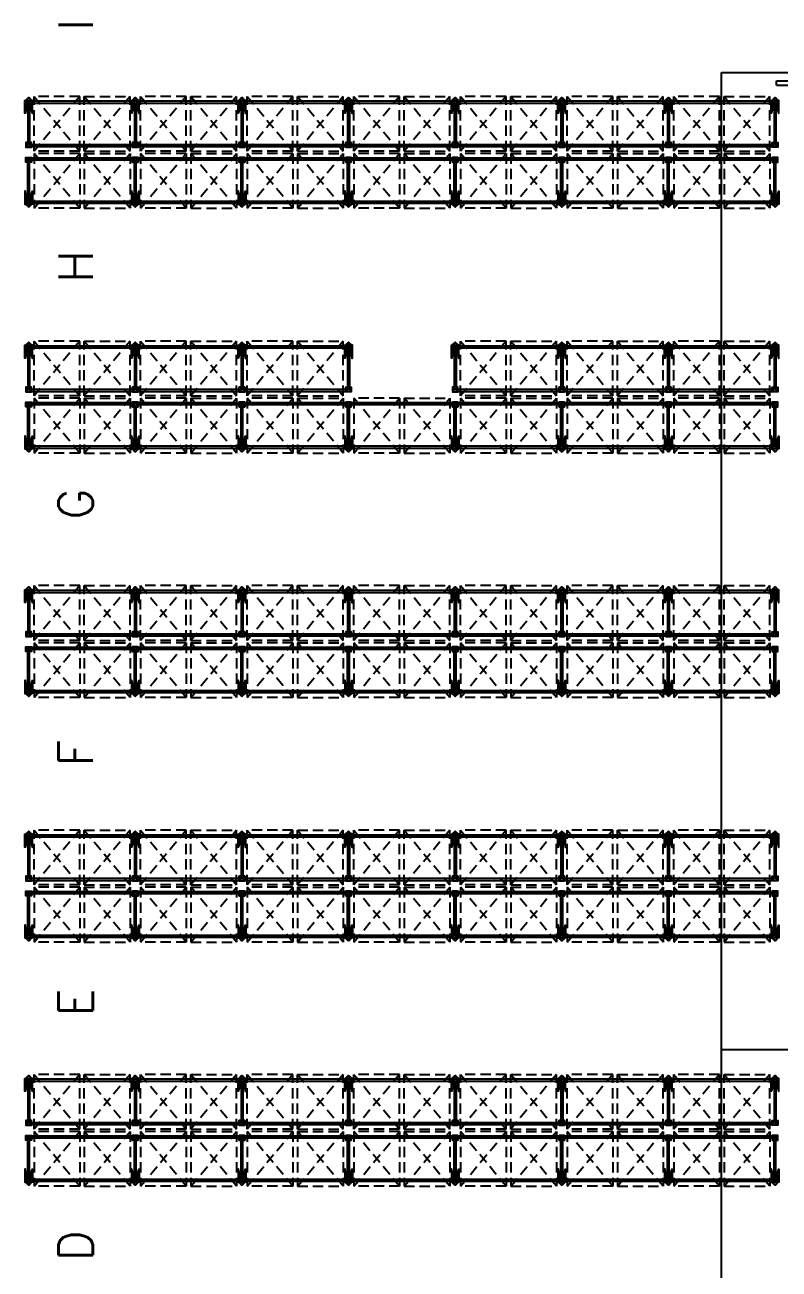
# Model space of a CAD drawing. Header units: millimetres. Extents: x 4 to 170, y 55 to 153.
# Drawn here: x 139.54 to 156.05, y 97.83 to 125.05 of the extents above; entities that cross this region are included whole.
import ezdxf

# ---------------------------------------------------------------- set-up
doc = ezdxf.new("R2010")
doc.units = ezdxf.units.MM
doc.linetypes.add('12_13_14_SB-E17-AR-A01_A02_A03-A$0$DASHED2', pattern=[0.375, 0.25, -0.125])
doc.linetypes.add('CONTIN', pattern=[0])
for name, color, linetype in [('Pasillo', 7, 'CONTIN'), ('Rack Tecnorack 2300 mm Munster', 1, 'Continuous'), ('Rejas', 1, 'Continuous')]:
    doc.layers.add(name, color=color, linetype=linetype)
doc.styles.get("Standard").update_dxf_attribs({"font": 'txt.shx'})

# ---------------------------------------------------------------- blocks, each defined once
blk = doc.blocks.new('Rack 2300mm')
at = {"color": 252}
for p, q in [((3089.894409, 1794.685928), (3089.894409, 1795.581501)), ((3089.914409, 1794.685928), (3089.914409, 1795.581501)), ((3089.934409, 1795.567108), (3089.914409, 1795.567108)), ((3089.934409, 1794.685928), (3089.934409, 1795.581501)), ((3092.199909, 1795.632714), (3089.961909, 1795.632714)), ((3092.194909, 1795.587714), (3089.966909, 1795.587714)), ((3092.227409, 1794.685928), (3092.227409, 1795.581501)), ((3092.247409, 1794.685928), (3092.247409, 1795.581501)), ((3092.247409, 1795.567108), (3092.267409, 1795.567108)), ((3092.267409, 1794.685928), (3092.267409, 1795.581501)), ((3089.914409, 1794.700321), (3089.894409, 1794.700321)), ((3092.199909, 1794.634714), (3089.961909, 1794.634714)), ((3092.194909, 1794.679714), (3089.966909, 1794.679714)), ((3092.227409, 1794.700321), (3092.247409, 1794.700321))]:
    blk.add_line(p, q, dxfattribs=at)
at = {"color": 253, "linetype": '12_13_14_SB-E17-AR-A01_A02_A03-A$0$DASHED2', "ltscale": 0.9}
for p, q in [((3091.030463, 1795.733714), (3090.030463, 1795.733714)), ((3090.030463, 1794.533714), (3091.030463, 1795.733714)), ((3091.030463, 1794.533714), (3090.030463, 1795.733714)), ((3090.030463, 1795.733714), (3090.030463, 1794.533714)), ((3091.030463, 1795.733714), (3091.030463, 1794.533714)), ((3091.131355, 1795.733714), (3091.131355, 1794.533714)), ((3091.131355, 1795.733714), (3092.131355, 1795.733714)), ((3092.131355, 1794.533714), (3091.131355, 1795.733714)), ((3091.131355, 1794.533714), (3092.131355, 1795.733714)), ((3092.131355, 1795.733714), (3092.131355, 1794.533714)), ((3091.030463, 1794.533714), (3090.030463, 1794.533714)), ((3091.131355, 1794.533714), (3092.131355, 1794.533714))]:
    blk.add_line(p, q, dxfattribs=at)
at = {"color": 252}
for points in [[(3089.894409, 1795.542714), (3089.854409, 1795.542714), (3089.854409, 1795.642714), (3089.974409, 1795.642714), (3089.974409, 1795.542714), (3089.934409, 1795.542714)], [(3089.914409, 1795.581501), (3089.894409, 1795.581501)], [(3089.914409, 1795.581501), (3089.934409, 1795.581501)], [(3092.267409, 1795.542714), (3092.307409, 1795.542714), (3092.307409, 1795.642714), (3092.187409, 1795.642714), (3092.187409, 1795.542714), (3092.227409, 1795.542714)], [(3092.247409, 1795.581501), (3092.227409, 1795.581501)], [(3092.247409, 1795.581501), (3092.267409, 1795.581501)], [(3089.894409, 1794.724714), (3089.854409, 1794.724714), (3089.854409, 1794.624714), (3089.974409, 1794.624714), (3089.974409, 1794.724714), (3089.934409, 1794.724714)], [(3089.914409, 1794.685928), (3089.894409, 1794.685928)], [(3089.914409, 1794.685928), (3089.934409, 1794.685928)], [(3092.267409, 1794.724714), (3092.307409, 1794.724714), (3092.307409, 1794.624714), (3092.187409, 1794.624714), (3092.187409, 1794.724714), (3092.227409, 1794.724714)], [(3092.247409, 1794.685928), (3092.227409, 1794.685928)], [(3092.247409, 1794.685928), (3092.267409, 1794.685928)]]:
    blk.add_lwpolyline(points, dxfattribs=at)
for points in [[(3089.870749, 1795.572714), (3089.875079, 1795.570214), (3089.875079, 1795.565214), (3089.870749, 1795.562714), (3089.866419, 1795.565214), (3089.866419, 1795.570214)], [(3089.958069, 1795.562714), (3089.9624, 1795.565214), (3089.9624, 1795.570214), (3089.958069, 1795.572714), (3089.953739, 1795.570214), (3089.953739, 1795.565214)], [(3092.203749, 1795.562714), (3092.199419, 1795.565214), (3092.199419, 1795.570214), (3092.203749, 1795.572714), (3092.208079, 1795.570214), (3092.208079, 1795.565214)], [(3092.291069, 1795.572714), (3092.286739, 1795.570214), (3092.286739, 1795.565214), (3092.291069, 1795.562714), (3092.2954, 1795.565214), (3092.2954, 1795.570214)], [(3089.870749, 1794.694714), (3089.875079, 1794.697214), (3089.875079, 1794.702214), (3089.870749, 1794.704714), (3089.866419, 1794.702214), (3089.866419, 1794.697214)], [(3089.958069, 1794.704714), (3089.9624, 1794.702214), (3089.9624, 1794.697214), (3089.958069, 1794.694714), (3089.953739, 1794.697214), (3089.953739, 1794.702214)], [(3092.203749, 1794.704714), (3092.199419, 1794.702214), (3092.199419, 1794.697214), (3092.203749, 1794.694714), (3092.208079, 1794.697214), (3092.208079, 1794.702214)], [(3092.291069, 1794.694714), (3092.286739, 1794.697214), (3092.286739, 1794.702214), (3092.291069, 1794.704714), (3092.2954, 1794.702214), (3092.2954, 1794.697214)]]:
    blk.add_lwpolyline(points, close=True, dxfattribs=at)
at = {"color": 252, "lineweight": 30}
for points in [[(3089.935696, 1795.551501), (3089.935696, 1795.57943, -0.198912), (3089.93716, 1795.582966), (3089.955445, 1795.60125, 0.198912), (3089.956909, 1795.604785), (3089.956909, 1795.627714, 0.414214), (3089.951909, 1795.632714), (3089.876909, 1795.632714, 0.414214), (3089.871909, 1795.627714), (3089.871909, 1795.604785, 0.198912), (3089.873374, 1795.60125), (3089.891658, 1795.582966, -0.198912), (3089.893122, 1795.57943), (3089.893122, 1795.551501)], [(3092.226122, 1795.551501), (3092.226122, 1795.57943, 0.198912), (3092.224658, 1795.582966), (3092.206374, 1795.60125, -0.198912), (3092.204909, 1795.604785), (3092.204909, 1795.627714, -0.414214), (3092.209909, 1795.632714), (3092.284909, 1795.632714, -0.414214), (3092.289909, 1795.627714), (3092.289909, 1795.604785, -0.198912), (3092.288445, 1795.60125), (3092.27016, 1795.582966, 0.198912), (3092.268696, 1795.57943), (3092.268696, 1795.551501)], [(3089.935696, 1794.715928), (3089.935696, 1794.687999, 0.198912), (3089.93716, 1794.684463), (3089.955445, 1794.666179, -0.198912), (3089.956909, 1794.662643), (3089.956909, 1794.639714, -0.414214), (3089.951909, 1794.634714), (3089.876909, 1794.634714, -0.414214), (3089.871909, 1794.639714), (3089.871909, 1794.662643, -0.198912), (3089.873374, 1794.666179), (3089.891658, 1794.684463, 0.198912), (3089.893122, 1794.687999), (3089.893122, 1794.715928)], [(3092.226122, 1794.715928), (3092.226122, 1794.687999, -0.198912), (3092.224658, 1794.684463), (3092.206374, 1794.666179, 0.198912), (3092.204909, 1794.662643), (3092.204909, 1794.639714, 0.414214), (3092.209909, 1794.634714), (3092.284909, 1794.634714, 0.414214), (3092.289909, 1794.639714), (3092.289909, 1794.662643, 0.198912), (3092.288445, 1794.666179), (3092.27016, 1794.684463, -0.198912), (3092.268696, 1794.687999), (3092.268696, 1794.715928)]]:
    blk.add_lwpolyline(points, format="xyb", dxfattribs=at)
at = {"color": 252}
for points in [[(3089.951909, 1795.632714), (3089.961909, 1795.632714, -0.414214), (3089.966909, 1795.627714), (3089.966909, 1795.582714)], [(3092.209909, 1795.632714), (3092.199909, 1795.632714, 0.414214), (3092.194909, 1795.627714), (3092.194909, 1795.582714)], [(3089.951909, 1794.634714), (3089.961909, 1794.634714, 0.414214), (3089.966909, 1794.639714), (3089.966909, 1794.684714)], [(3092.209909, 1794.634714), (3092.199909, 1794.634714, -0.414214), (3092.194909, 1794.639714), (3092.194909, 1794.684714)]]:
    blk.add_lwpolyline(points, format="xyb", dxfattribs=at)
at = {"color": 252, "ltscale": 5}
blk.add_lwpolyline([(3092.252823, 1794.684714), (3092.241995, 1794.684714)], dxfattribs=at)
at = {"color": 252}
for centre in [(3089.870749, 1795.567714), (3089.958069, 1795.567714), (3092.203749, 1795.567714), (3092.291069, 1795.567714), (3089.870749, 1794.699714), (3089.958069, 1794.699714), (3092.203749, 1794.699714), (3092.291069, 1794.699714)]:
    blk.add_circle(centre, 0.00634, dxfattribs=at)
at = {"layer": 'Defpoints', "color": 252}
for points in [[(3089.85077, 1794.659714), (3089.85077, 1794.843873), (3089.84077, 1794.904714), (3089.83077, 1794.904714), (3089.83077, 1794.624714), (3089.85077, 1794.624714)], [(3089.978049, 1794.659714), (3089.978049, 1794.843873), (3089.988049, 1794.904714), (3089.998049, 1794.904714), (3089.998049, 1794.624714), (3089.978049, 1794.624714)], [(3092.18377, 1794.659714), (3092.18377, 1794.843873), (3092.17377, 1794.904714), (3092.16377, 1794.904714), (3092.16377, 1794.624714), (3092.18377, 1794.624714)], [(3092.311049, 1794.659714), (3092.311049, 1794.843873), (3092.321049, 1794.904714), (3092.331049, 1794.904714), (3092.331049, 1794.624714), (3092.311049, 1794.624714)]]:
    blk.add_lwpolyline(points, dxfattribs=at)
at = {"layer": 'Defpoints', "color": 252, "lineweight": 30, "ltscale": 5}
for points in [[(3089.85077, 1794.659714), (3089.85077, 1794.624714), (3089.914409, 1794.561075), (3089.978049, 1794.624714), (3089.978049, 1794.659714)], [(3092.18377, 1794.659714), (3092.18377, 1794.624714), (3092.247409, 1794.561075), (3092.311049, 1794.624714), (3092.311049, 1794.659714)]]:
    blk.add_lwpolyline(points, dxfattribs=at)

msp = doc.modelspace()

# ---------------------------------------------------------------- linework, layer by layer
at = {"layer": 'Defpoints', "color": 255, "linetype": 'Continuous'}
msp.add_line((154.790877, 102.637995), (166.419466, 102.637995), dxfattribs=at)
msp.add_lwpolyline([(154.790877, 124.00757), (166.419466, 124.00757), (166.419132, 81.26842), (154.790877, 81.26842)], close=True, dxfattribs=at)
at = {"layer": 'Rejas', "color": 252}
for p, q in [((155.989633, 123.826036), (165.937999, 123.826036)), ((155.989633, 123.726036), (155.989633, 123.826036)), ((155.989633, 123.726036), (165.937999, 123.726036))]:
    msp.add_line(p, q, dxfattribs=at)

# ---------------------------------------------------------------- block references
at = {"layer": 'Rack Tecnorack 2300 mm Munster', "rotation": 180}
for p in [(3231.875065, 1918.018834), (3234.208065, 1918.018834), (3236.541065, 1918.018834), (3238.874065, 1918.018834), (3241.207065, 1918.018834), (3243.540065, 1918.018834), (3245.873065, 1918.018834), (3231.875065, 1912.664834), (3234.208065, 1912.664834), (3236.541065, 1912.664834), (3241.207065, 1912.664834), (3243.540065, 1912.664834), (3245.873065, 1912.664834), (3231.875065, 1907.314834), (3234.208065, 1907.314834), (3236.541065, 1907.314834), (3238.874065, 1907.314834), (3241.207065, 1907.314834), (3243.540065, 1907.314834), (3245.873065, 1907.314834), (3231.875065, 1901.967834), (3234.208065, 1901.967834), (3236.541065, 1901.967834), (3238.874065, 1901.967834), (3241.207065, 1901.967834), (3243.540065, 1901.967834), (3245.873065, 1901.967834), (3231.875065, 1896.624834), (3234.208065, 1896.624834), (3236.541065, 1896.624834), (3238.874065, 1896.624834), (3241.207065, 1896.624834), (3243.540065, 1896.624834), (3245.873065, 1896.624834)]:
    msp.add_blockref('Rack 2300mm', p, dxfattribs=at)
at = {"layer": 'Rack Tecnorack 2300 mm Munster'}
for p in [(-2950.286754, -1673.496595), (-2947.953754, -1673.496595), (-2945.620754, -1673.496595), (-2943.287754, -1673.496595), (-2940.954754, -1673.496595), (-2938.621754, -1673.496595), (-2936.288754, -1673.496595), (-2950.286754, -1678.850595), (-2947.953754, -1678.850595), (-2945.620754, -1678.850595), (-2943.287754, -1678.850595), (-2940.954754, -1678.850595), (-2938.621754, -1678.850595), (-2936.288754, -1678.850595), (-2950.286754, -1684.200595), (-2947.953754, -1684.200595), (-2945.620754, -1684.200595), (-2943.287754, -1684.200595), (-2940.954754, -1684.200595), (-2938.621754, -1684.200595), (-2936.288754, -1684.200595), (-2950.286754, -1689.547595), (-2947.953754, -1689.547595), (-2945.620754, -1689.547595), (-2943.287754, -1689.547595), (-2940.954754, -1689.547595), (-2938.621754, -1689.547595), (-2936.288754, -1689.547595), (-2950.286754, -1694.890595), (-2947.953754, -1694.890595), (-2945.620754, -1694.890595), (-2943.287754, -1694.890595), (-2940.954754, -1694.890595), (-2938.621754, -1694.890595), (-2936.288754, -1694.890595)]:
    msp.add_blockref('Rack 2300mm', p, dxfattribs=at)

# ---------------------------------------------------------------- texts
at = {"layer": 'Pasillo', "color": 0, "linetype": 'ByBlock', "char_height": 0.75, "width": 1.997488, "attachment_point": 1, "rotation": 90}
for s, insert in [('\\pi0.95589;I', (140.278016, 123.963765)), ('\\pi0.77326;H', (140.278016, 118.633874)), ('\\pi0.75986;G', (140.278016, 113.469496)), ('\\pi0.82561;F', (140.278016, 108.000119)), ('\\pi0.81124;E', (140.278016, 102.548127)), ('\\pi0.76839;D', (140.278016, 97.23644))]:
    msp.add_mtext(s, dxfattribs=dict(at, insert=insert))

doc.saveas('drawing.dxf')
